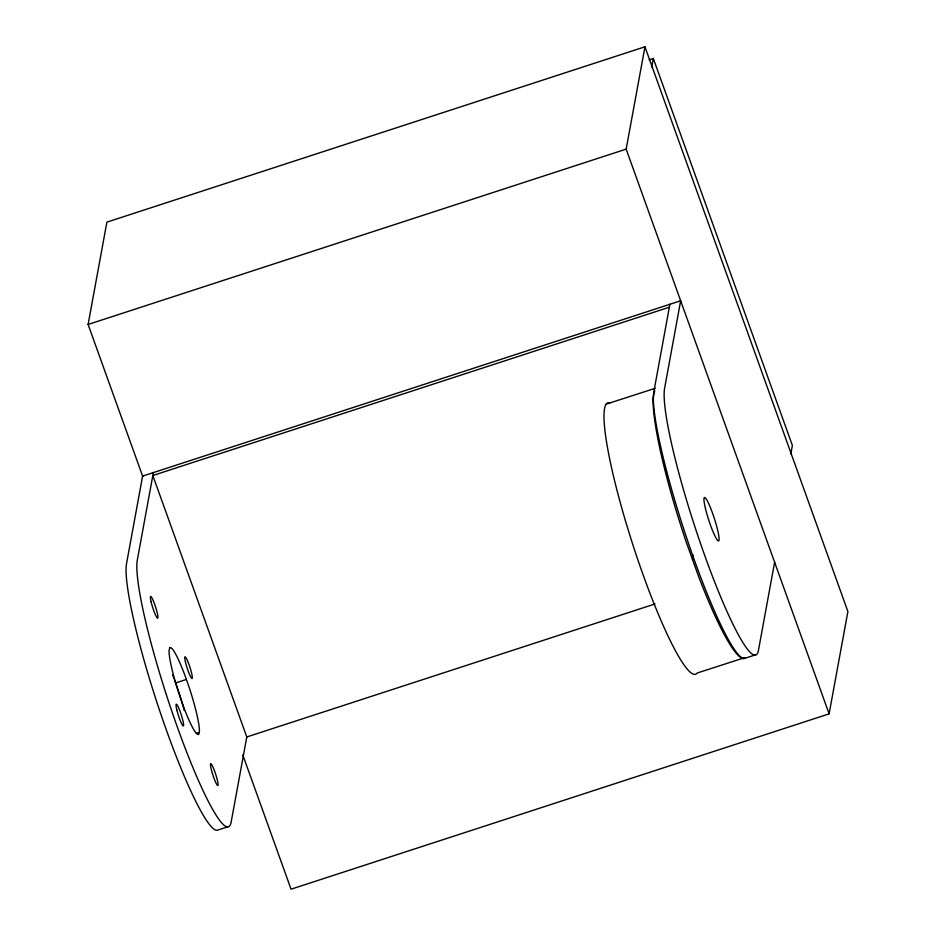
<?xml version="1.0" encoding="UTF-8"?>
<svg xmlns="http://www.w3.org/2000/svg" width="936" height="936" viewBox="0 0 936 936"><rect width="100%" height="100%" fill="white"/><g stroke="black" fill="none" stroke-linecap="round" stroke-linejoin="round"><path stroke-width="1.4" d="M142.787 476.611L88.101 324.464L106.891 222.136L644.951 46.8L847.899 611.536L829.109 713.864L291.049 889.2L242.775 754.872M153.364 472.598L137.264 560.313A142.635 18.182 72 0 0 177.536 727.588A142.635 18.182 72 0 0 231.215 821.761L246.788 736.971L152.825 475.523L669.357 307.207M829.109 713.864L626.161 149.14L644.951 46.8M651.748 67.076L653.316 58.5L649.163 59.857M669.895 304.282L653.796 391.997A142.635 18.182 72 0 0 687.995 541.897A142.635 18.182 72 0 0 744.424 658.453L755.177 654.943M790.803 454.018L792.382 445.442L653.316 58.5M774.622 562.232L758.523 649.947A142.635 18.182 72 0 1 704.831 555.762A142.635 18.182 72 0 1 664.56 388.487L680.659 300.772L142.6 476.108L126.5 563.823A142.635 18.182 72 0 0 160.699 713.723A142.635 18.182 72 0 0 217.129 830.279L227.881 826.769M653.925 394.325L653.106 397.952A142.635 19.867 72.1 0 0 686.369 542.424L698.63 576.553A142.635 19.867 72.1 0 0 743.991 658.593M654.205 393.12L654.744 390.698M692.5 559.482L693.459 555.247M88.101 324.464L626.161 149.14M175.605 682.952L186.369 679.442M196.466 733.403L199.157 732.525M246.788 736.971L655.013 603.954M606.259 404.106L655.294 388.276M744.904 657.61L697.226 672.996A142.635 19.867 72.1 0 1 632.935 544.963A142.635 19.867 72.1 0 1 609.944 402.843M174.447 679.676L177.969 689.575A45.642 5.815 72 0 1 184.275 710.518M172.575 674.704A45.642 5.815 72 0 1 174.061 678.577M169.732 647.887L169.065 650.649A45.642 5.815 72 0 0 179.759 696.01L183.667 707.008A45.642 5.815 72 0 0 198.748 734.187L199.415 731.437A45.642 5.815 72 0 0 188.721 686.076L184.813 675.067A45.642 5.815 72 0 0 169.732 647.887M210.694 763.916L210.518 764.583A11.407 1.451 72 0 0 213.654 777.278A11.407 1.451 72 0 0 217.924 785.503L218.1 784.824A11.407 1.451 72 0 0 214.964 772.13A11.407 1.451 72 0 0 210.694 763.916M176.787 709.792A11.407 1.451 72 0 0 183.316 725.973A11.407 1.451 72 0 0 179.373 709.582A11.407 1.451 72 0 0 176.787 709.792M185.504 662.325A11.407 1.451 72 0 0 192.032 678.506A11.407 1.451 72 0 0 188.077 662.115A11.407 1.451 72 0 0 185.504 662.325M151.141 602.047A11.407 1.451 72 0 0 157.669 618.24A11.407 1.451 72 0 0 153.726 601.848A11.407 1.451 72 0 0 151.141 602.047M705.463 508.564A22.827 2.913 72 0 0 718.52 540.938A22.827 2.913 72 0 0 710.635 508.154A22.827 2.913 72 0 0 705.463 508.564"/></g></svg>
